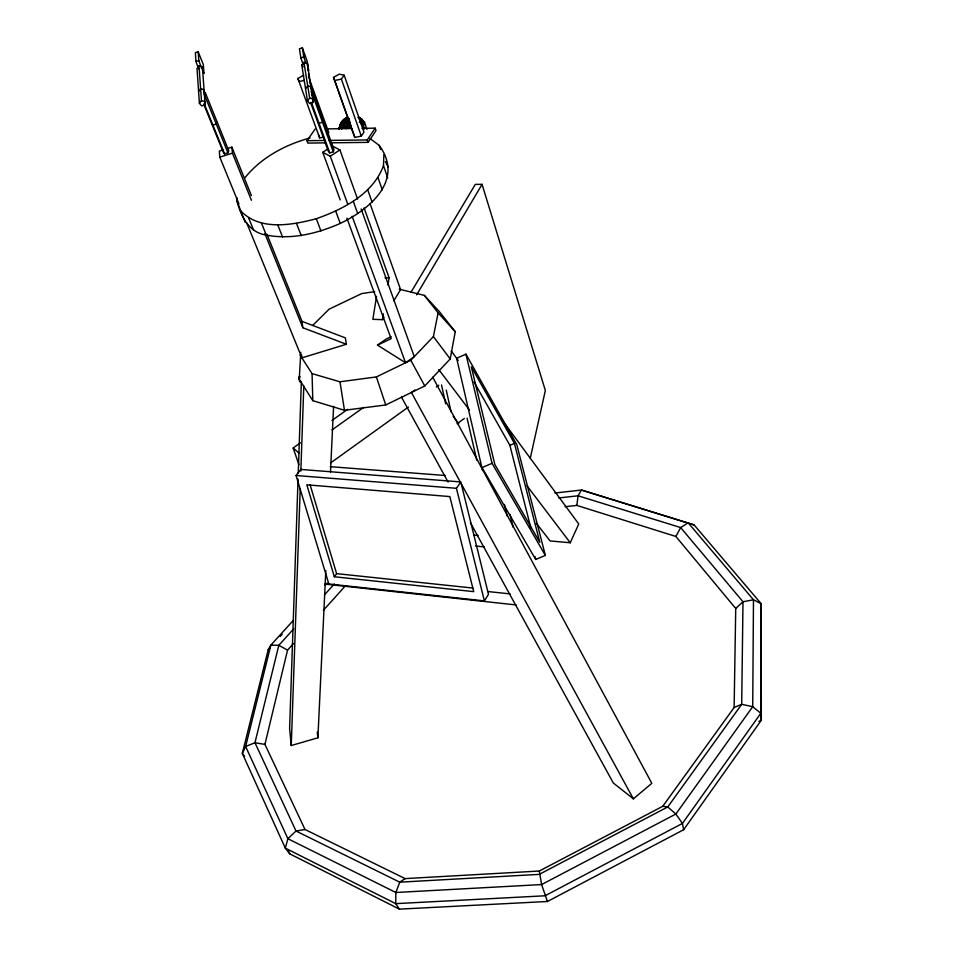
<?xml version="1.0" encoding="UTF-8"?>
<svg xmlns="http://www.w3.org/2000/svg" width="957" height="957" viewBox="0 0 957 957"><rect width="100%" height="100%" fill="white"/><g stroke="black" fill="none" stroke-linecap="round" stroke-linejoin="round"><path stroke-width="1.44" d="M313.214 102.387L307.388 63.27L303.931 62.325L301.802 65.052L307.46 100.856L309.661 103.512L313.214 102.387L312.556 98.332M758.877 721.387L761.317 720.25L760.815 713.264L752.716 706.685L741.699 704.316L734.127 707.51L662.782 806.273L539.281 871.037L541.602 884.567L547.44 901.482L683.645 829.731L761.317 720.25L761.162 603.7L694.1 524.914L581.473 490.044L554.869 493.034M734.127 707.51L735.73 608.473L675.881 536.47L576.844 505.416L565.097 506.708M237.276 198.051L236.893 200.826C240.937 216.318 248.629 232.395 266.309 235.099C291.466 239.92 317.222 233.616 340.261 223.412C370 209.26 404.464 180 379.259 145.428L370.048 138.514M399.201 289.17L424.334 295.378L439.43 311.695L455.245 331.72L450.197 358.935L424.776 385.97L385.755 404.955L344.46 410.29L312.807 400.66L299.23 379.283L300.809 352.32M298.046 479.11L289.612 728.6L291.251 745.527L317.891 737.799L325.811 570.563M298.249 473.141L301.335 382.01M387.717 177.882L383.506 165.669L383.889 154.675M291.251 745.527L300.199 488.943M300.833 471.035L303.8 386.006M330.488 472.016L333.598 406.318M349.102 119.075C345.034 116.048 340.704 121.754 340.273 125.511L342.104 127.724L346.123 128.501L348.707 119.996L348.049 119.111L348.982 118.477M576.844 505.416L578.088 495.798L581.473 490.044L694.1 524.914M376.544 296.323L372.859 319.315L382.477 319.662L383.398 313.896M387.98 285.066L389.128 277.865L364.067 207.908M300.055 355.095L312.066 373.625L339.986 381.795L376.376 376.926L410.804 360.251L433.401 336.613L438.103 312.855L424.334 295.378M345.668 118.249L341.135 122.46L339.197 129.231M340.249 124.398L338.957 129.243L340.62 123.393L345.166 118.501L347.774 117.268M530.286 458.188L545.346 390.456L482.065 184.354L475.306 184.366L411.127 292.052M539.281 871.037L405.134 878.61L305.008 829.492L264.933 744.379L287.555 650.138L293.524 643.499M292.962 620.794L270.855 645.15L268.211 649.695L242.312 753.422L285.33 848.141L289.78 853.859L399.416 909.15L547.44 901.482M364.45 129.111L363.493 126.336L364.533 122.412L361.315 118.752L358.337 117.029L364.533 122.412L366.938 129.339M363.493 126.336L361.626 124.159L362.583 120.594L360.406 118.022L358.05 117.591M362.619 125.223L363.624 121.455M359.365 122.269L360.203 119.218L358.875 118.728M299.23 379.283L299.996 376.448M351.65 129.028L350.154 123.752L344.137 123.812L342.905 122.329L349.329 119.206L343.479 120.283L339.233 127.963M341.793 121.623L341.015 124.374L342.666 126.36L346.267 127.054L350.836 126.276M341.661 129.135L344.137 123.812L349.281 119.29M333.251 151.828L334.017 149.759L312.209 89.551L311.396 91.585L333.251 151.828L329.794 152.917L328.442 151.517L310.57 102.495M323.31 120.211L322.521 122.257L319.04 123.357L317.676 121.994M227.898 152.761L228.783 150.763L205.157 92.351L204.224 94.324L227.898 152.761L224.572 153.826L223.4 152.462L204.044 104.911M536.375 523.323L550.084 540.932L570.252 542.751L578.734 523.981L501.671 419.405M217.179 122.077L216.282 124.075L212.909 125.14L211.736 123.812M240.374 210.528C259.658 231.223 291.921 225.122 316.312 218.734C343.264 209.164 372.955 194.127 383.506 165.669M675.881 536.47L680.666 527.57L688.179 522.809L753.482 599.788L761.162 603.7L760.815 713.264L682.425 823.451L544.988 895.788L395.72 903.647L285.33 848.141L287.89 838.715L296.012 831.023L305.008 829.492M416.642 294.828L482.065 184.354M382.477 319.662L383.984 317.162M393.794 300.869L400.576 289.588L370.06 203.674M484.398 600.912L456.429 488.309L460.807 481.933L300.881 469.444L296.06 475.497L328.837 583.973L484.398 600.912L488.489 594.333L461.154 483.381M331.373 142.808L368.122 142.366L367.273 139.937L375.18 128.142L361.997 128.358M368.122 142.366L376.017 130.571L375.18 128.142M361.303 136.121L363.971 132.174L344.161 75.184L339.268 74.156L333.467 77.409L354.808 137.425L361.303 136.121L341.386 79.096L344.161 75.184M327.461 134.65L328.813 132.688L308.417 76.273M325.488 142.88L307.843 143.083L306.958 140.703L315.128 129.099M334.34 576.76L306.814 484.816L449.826 496.575L473.727 591.641L334.34 576.76L336.613 573.638L310.044 484.589M205.097 104.827L202.429 66.775L199.008 65.866L197.022 68.509L199.403 103.344L201.664 105.928L205.097 104.827L204.965 101.562L201.449 100.641L199.403 103.344M198.589 91.501L200.623 88.822L204.104 89.743L204.236 92.985M305.534 88.678L307.711 85.915L311.24 86.86M307.46 100.856L309.661 98.069L303.931 62.325M323.37 610.327L345.262 585.995M293.691 628.881L278.822 645.317L254.969 742.752L296.012 831.023L399.751 882.175L539.246 874.375L667.747 806.954L741.699 704.316L742.991 601.762L680.666 527.57L578.088 495.798L558.864 497.951M324.423 594.907L334.34 583.949M325.117 585.361L327.127 583.148M268.211 649.695L270.209 647.494M280.21 636.465L282.207 634.264M244.717 177.99C261.07 157.63 285.162 144.639 310.092 137.964M312.676 325.452L329.088 309.183L361.77 293.56L374.761 291.646M346.267 118.154L344.03 121.455L345.034 122.675L349.867 122.616L350.154 123.752M346.936 118.189L345.25 120.702L346.015 121.623L349.616 121.599L349.867 122.616M347.666 118.381L346.554 120.068L349.413 120.69L349.616 121.599M735.73 608.473L742.991 601.762L753.482 599.788L752.716 706.685L675.857 814.036L541.602 884.567L395.851 892.498L287.89 838.715L245.626 746.484L270.855 645.15L278.822 645.317L287.555 650.138M470.365 522.606L613.305 782.97L633.367 798.844L651.825 783.316L432.731 377.214M457.111 423.736L464.348 418.46M330.715 462.853L408.436 407.036M436.356 386.987L438.785 385.24M414.967 389.93L411.402 392.478L633.367 798.844M332.007 429.908L363.588 407.431M391.114 336.72L386.102 339.113L377.501 345.142L405.565 362.775L414.273 356.614L361.16 208.973M298.967 464.779L293.153 448.008L300.426 442.84M331.959 420.47L347.726 409.285M343.479 120.283L341.9 123.309L343.348 125.056L346.494 125.654L350.477 124.972M405.134 878.61L399.751 882.175L395.851 892.498L395.72 903.647L399.416 909.15M327.533 149.172L322.736 152.307L330.273 156.242L339.914 149.926L357.619 199.14M323.538 137.114L319.686 137.892L297.866 78.474L303.644 75.244M377.501 345.142L391.126 338.67L346.901 218.16M344.747 118.883L347.977 117.364M344.424 119.398L348.037 117.711M465.939 354.162L492.054 463.308L482.041 467.626L535.729 559.45L545.358 555.407L516.756 444.598L465.939 354.162L456.645 358.289L482.555 470.497M531.003 528.587L509.89 445.352L514.411 443.402L471.311 366.806L494.841 464.492L539.82 542.356L514.411 443.402M202.477 70.184L203.985 73.474L203.327 64.597L198.183 51.786L195.36 52.695L195.958 61.511L198.625 68.892M195.958 61.511L198.805 60.602L198.183 51.786M307.699 67.911L308.597 70.172L307.113 61.069L302.352 47.85L299.421 48.783L300.857 57.839L302.998 64.179M300.857 57.839L303.812 56.906L302.352 47.85M223.507 149.794L219.32 151.122L219.811 157.139L238.939 203.889M227.694 148.467L231.869 147.151L251.356 195.539M219.811 157.139L232.431 153.156L231.869 147.151M246.81 223.137L301.922 357.858L346.386 344.269L345.369 337.893L302.017 321.373L266.943 234.262M304.278 80.412L299.051 81.512L297.866 78.474M333.467 77.409L334.759 80.472L341.386 79.096M346.123 128.501L351.231 127.628M326.851 128.908L351.745 128.513M306.958 140.703L324.614 140.476M329.029 140.416L367.273 139.937M385.013 277.769L389.128 277.865M330.285 466.681L445.316 475.497M296.06 475.497L456.429 488.309M473.595 535.107L478.057 535.513M475.45 546.028L484.338 546.878M336.613 573.638L472.842 588.053M487.962 591.546L510.141 593.902M324.89 584.081L516.134 604.944M662.782 806.273L667.747 806.954L675.857 814.036L682.425 823.451L683.645 829.731M264.933 744.379L254.969 742.752L245.626 746.484L242.312 753.422L244.585 756.497M309.661 98.069L313.226 99.026M264.838 233.52L302.843 327.737L346.386 344.269M332.342 146.026L339.914 149.926M293.153 448.008L299.206 453.247M361.626 124.159L360.538 123.166L361.435 119.84L359.401 117.448M361.315 118.752L362.141 119.601M438.103 312.855L455.245 331.72M339.675 126.719L341.003 128.322M301.802 65.052L303.225 66.799M453.235 416.498L458.714 423.544M438.796 369.653L469.409 409.955M527.032 485.833L570.252 542.751M433.401 336.613L450.197 358.935M451.19 350.884L458.271 360.502M492.054 463.308L545.358 555.407M473.978 381.819L509.89 445.352M401.402 396.999L448.091 482.041M410.804 360.251L424.776 385.97M385.408 161.542L388.063 166.853M287.949 849.816L289.78 853.859M236.893 200.826L245.255 222.455M248.712 218.136L253.593 230.111M204.116 103.523L224.572 153.826M261.452 223.053L266.309 235.099M232.431 153.156L251.428 200.264M277.757 224.871L282.554 236.977M318.478 134.77L319.686 137.892M296.503 223.412L301.228 235.566M316.312 218.734L320.942 230.936M335.728 211.174L340.261 223.412M322.736 152.307L340.214 199.941M311.42 102.459L329.794 152.917M330.273 156.242L347.57 203.685M352.14 216.246L405.565 362.775M353.289 201.293L357.727 213.543M198.805 60.602L201.46 67.983M367.727 189.833L372.07 202.094M334.759 80.472L354.808 137.425M378.027 177.667L382.286 189.917M379.259 145.428L380.647 149.471M303.812 56.906L305.941 63.246M376.376 376.926L385.755 404.955M534.999 556.567L535.729 559.45M510.045 514.435L513.191 527.415M504.447 504.483L507.234 516.05M467.088 418.161L476.753 460.197M446.249 390.037L451.034 411.749M441.536 384.953L445.663 403.89M349.245 119.912L349.413 120.69M311.456 91.561L312.114 95.616M307.616 67.971L308.07 70.746M308.525 73.533L309.207 77.696M309.649 80.484L310.104 83.259M310.558 86.034L311.013 88.822M339.986 381.795L344.46 410.29M302.017 321.373L302.843 327.737M301.599 355.298L301.922 357.858M299.027 376.723L299.649 381.783M317.257 732.177L317.891 737.799M199.008 65.866L201.449 100.641M202.429 66.775L202.549 69.981M312.066 373.625L312.807 400.66M307.388 63.27L307.388 65.471"/></g></svg>
